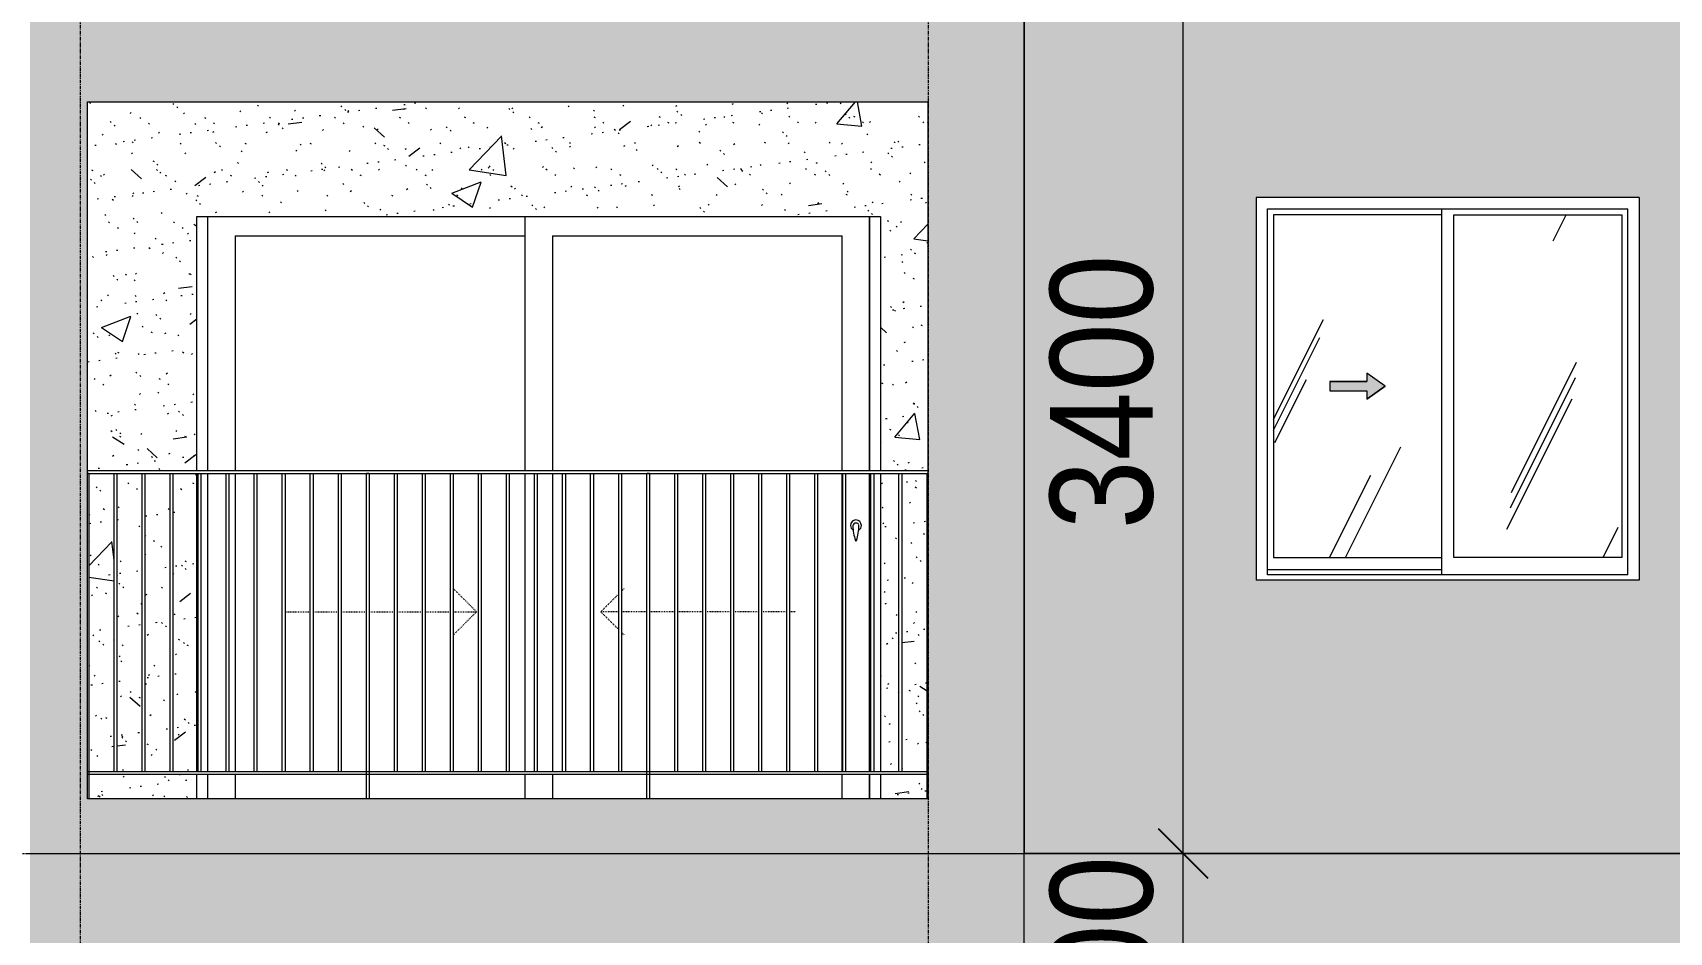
# Model space of a CAD drawing. Header units: millimetres. Extents: x 1240 to 198004, y -7796 to 35300.
# Drawn here: x 69762 to 75746, y 18911 to 22203 of the extents above; entities that cross this region are included whole.
import ezdxf

# ---------------------------------------------------------------- set-up
doc = ezdxf.new("R2010")
doc.units = ezdxf.units.MM
for name, pattern in [('1 NÉT CALL OUT', [6, 3, -3]), ('Centre', [31.75, 6.35, -4.7625, 15.875, -4.7625]), ('Dash', [6, 3, -3]), ('Grid Line', [22.225, 12.7, -3.175, 3.175, -3.175])]:
    doc.linetypes.add(name, pattern=pattern)
for name, color, linetype, lineweight in [('0-1', 7, 'Continuous', 5), ('A-ANNO-DIMS', 211, 'Continuous', 9), ('A-ANNO-DIMS-150', 211, 'Continuous', 9), ('A-DETL-GENF', 92, 'Continuous', 9), ('A-DETL-GENF-2', 92, '1 NÉT CALL OUT', 9), ('A-DOOR', 31, 'Continuous', 9), ('A-DOOR-FRAM', 31, 'Continuous', 9), ('A-DOOR-HDLN', 31, 'Dash', 18), ('A-FLOR-HRAL', 11, 'Continuous', 9), ('A-FLOR-LEVL-2', 51, 'Centre', 9), ('A-GLAZ', 151, 'Continuous', 9), ('A-GLAZ-3', 7, '1 NÉT CALL OUT', 9), ('A-WALL', 113, 'Continuous', 9), ('A-WALL-PATT-2', 9, 'Continuous', 9), ('A-WALL-PATT-3', 111, 'Continuous', 5), ('A-WALL-PATT-4', 111, 'Continuous', 9), ('I-WALL-1', 7, 'Continuous', 9), ('S-GRID-1', 1, 'Grid Line', 9)]:
    doc.layers.add(name, color=color, linetype=linetype, lineweight=lineweight)
doc.styles.add('UTM Avo', font='', dxfattribs={"width": 0.9, "height": 375})
doc.styles.get('UTM Avo').set_extended_font_data('UTM Avo')
doc.dimstyles.new('1_Dim_chi_tiet_2_5', dxfattribs={"dimscale": 304.8, "dimtxt": 374.737856, "dimasz": 0.590551, "dimexe": 0.492126, "dimexo": 0.0625, "dimgap": 0.049213, "dimtad": 1, "dimdec": 0, "dimrnd": 5, "dimzin": 0, "dimdsep": 46, "dimtxsty": 'UTM Avo', "dimblk1": 'OBLIQUE', "dimblk2": 'OBLIQUE', "dimsah": 1, "dimcen": 0.09, "dimdle": 0.492126, "dimazin": 0, "dimtfac": 1, "dimtdec": 4, "dimtix": 1, "dimtmove": 0, "dimatfit": 3, "dimfxl": 0.984252, "dimfxlon": 1, "dimtvp": 1, "dimtolj": 1, "dimtzin": 0, "dimarcsym": 2})
pattern_1 = [(63.435, (2168, 104.33), (-0.0014, 1524.001), [532.463, -2875.304]), (63.435, (644, 104.33), (-0.0014, 1524.001), [532.463, -2875.304]), (63.435, (2897.55, 398.8), (-0.0014, 1524.001), [532.463, -2875.304]), (63.435, (1373.55, 398.8), (-0.0014, 1524.001), [532.463, -2875.304]), (63.435, (2787.1, 294.83), (-0.0014, 1524.001), [532.463, -2875.304]), (63.435, (1263.1, 294.83), (-0.0014, 1524.001), [532.463, -2875.304]), (63.435, (2674.6, 890.1), (-0.0014, 1524.001), [258.802, -3148.965]), (63.435, (1150.6, 890.1), (-0.0014, 1524.001), [258.802, -3148.965]), (63.435, (2600.96, 797.95), (-0.0014, 1524.001), [532.463, -2875.304]), (63.435, (1076.96, 797.95), (-0.0014, 1524.001), [532.463, -2875.304]), (63.435, (2613.95, 864.1), (-0.0014, 1524.001), [532.463, -2875.304]), (63.435, (1089.95, 864.1), (-0.0014, 1524.001), [532.463, -2875.304]), (63.435, (1999.1, 573.94), (-0.0014, 1524.001), [532.463, -2875.304]), (63.435, (475.1, 573.94), (-0.0014, 1524.001), [532.463, -2875.304]), (63.435, (2012.1, 651.9), (-0.0014, 1524.001), [532.463, -2875.304]), (63.435, (488.1, 651.9), (-0.0014, 1524.001), [532.463, -2875.304]), (63.435, (2015.6, 708.1), (-0.0014, 1524.001), [532.463, -2875.304]), (63.435, (491.6, 708.1), (-0.0014, 1524.001), [532.463, -2875.304])]

# ---------------------------------------------------------------- blocks, each defined once
blk = doc.blocks.new('NCV_TKTC_TANG 6 - 8_rvt-3-TKCS_MẶT ĐỨNG NỘI KHU 1')
at = {"layer": 'A-WALL-PATT-2'}
h = blk.add_hatch(dxfattribs=at)
h.set_pattern_fill('FP_5', color=256, style=0, pattern_type=2)
h.set_pattern_definition([(50, (377.7, 0), (1093.104, -95.634), [114.3, -1257.3]), (355, (377.7, 0), (-211.457, 1146.341), [91.44, -1005.84]), (100.451, (468.8, -8), (881.656, 1050.7), [97.14, -1068.54]), (46.184, (377.7, 304.8), (1626.475, -252.257), [171.45, -1885.95]), (96.636, (513.3, 283.8), (1424.416, 1484.565), [145.71, -1602.81]), (351.184, (377.7, 304.8), (1424.43, 1484.55), [137.16, -1508.76]), (21, (530.1, 228.6), (909.686, -613.591), [114.3, -1257.3]), (326, (530.1, 228.6), (370.812, 1105.129), [91.44, -1005.84]), (71.451, (606, 177.5), (1280.503, 491.528), [97.14, -1068.54]), (37.5, (377.74, 0), (18.5313, 507.3303), [50.292, -943.356, 50.292, -970.788, -1009.65]), (37.5, (377.74, 0), (18.5313, 507.3303), [-2014.728, 50.292, -959.358]), (7.5, (377.74, 0), (400.9178, 601.0836), [50.292, -531.876, 50.292, -920.496, -384.81]), (7.5, (377.74, 0), (400.9178, 601.0836), [-1552.956, 50.292, -334.518]), (327.5, (37.9, 0), (813.5452, -34.3737), [50.292, -330.708, 50.292, -1138.428, -1577.34]), (327.5, (37.9, 0), (813.5452, -34.3737), [-1569.72, 50.292, -1527.048]), (317.5, (-114.5, 0), (888.7755, 152.56), [50.292, -445.008, 50.292, -739.14, -1120.14]), (317.5, (-114.5, 0), (888.7755, 152.56), [-1284.732, 50.292, -1069.848])])
h.paths.add_polyline_path([(70309.3, 19400), (70362.4, 19400), (70362.4, 19490), (69966.9, 19490), (69966.9, 19400), (69997.6, 19400)])
h.paths.add_polyline_path([(72861.9, 19400), (73031.9, 19400), (73031.9, 19490), (72861.9, 19490)])
h.paths.add_polyline_path([(70274.4, 19500), (70362.4, 19500), (70362.4, 20590), (70274.4, 20590), (70274.4, 19712.5)])
h.paths.add_polyline_path([(70171.9, 19500), (70264.4, 19500), (70264.4, 20590), (70171.9, 20590), (70171.9, 19610)])
h.paths.add_polyline_path([(70069.4, 19500), (70161.9, 19500), (70161.9, 20590), (70069.4, 20590), (70069.4, 19507.5)])
h.paths.add_polyline_path([(70059.4, 19500), (70059.4, 20590), (69966.9, 20590), (69966.9, 19500), (70014.7, 19500)])
h.paths.add_polyline_path([(73031.9, 19500), (73031.9, 20590), (72939.4, 20590), (72939.4, 19500)])
h.paths.add_polyline_path([(72929.4, 19500), (72929.4, 20590), (72861.9, 20590), (72861.9, 19500)])
h.paths.add_polyline_path([(72892.6, 20600), (73035.3, 20600), (73035.3, 21950), (69961.9, 21950), (69961.9, 20600), (70362.4, 20600), (70362.4, 21530), (72861.9, 21530), (72861.9, 20600)])
h = blk.add_hatch(dxfattribs=at)
h.set_pattern_fill('FP_4', color=256, style=0, pattern_type=2)
h.set_pattern_definition([(37.5, (377.74, 0), (-4.79953, 146.8239), [5.029, -110.795, 5.029, -124.511, -123.825]), (37.5, (377.74, 0), (-4.79953, 146.8239), [-245.364, 5.029, -118.796]), (7.5, (377.74, 0), (134.85743, 215.0472), [5.029, -57.455, 5.029, -99.365, -40.005]), (7.5, (377.74, 0), (134.85743, 215.0472), [-166.878, 5.029, -34.976]), (327.5, (284.02, 0), (237.29776, 0.4316), [5.029, -33.071, 5.029, -132.131, -179.07]), (327.5, (284.02, 0), (237.29776, 0.4316), [-175.26, 5.029, -174.041]), (317.5, (284.02, 0), (229.06706, 66.8792), [5.029, -14.021, 5.029, -84.887, -102.87]), (317.5, (284.02, 0), (229.06706, 66.8792), [-108.966, 5.029, -97.841])])
h.paths.add_polyline_path([(70309.3, 19400), (70362.4, 19400), (70362.4, 19490), (69966.9, 19490), (69966.9, 19400), (69997.6, 19400)])
h.paths.add_polyline_path([(72861.9, 19400), (73031.9, 19400), (73031.9, 19490), (72861.9, 19490)])
h.paths.add_polyline_path([(70274.4, 19500), (70362.4, 19500), (70362.4, 20590), (70274.4, 20590), (70274.4, 19712.5)])
h.paths.add_polyline_path([(70171.9, 19500), (70264.4, 19500), (70264.4, 20590), (70171.9, 20590), (70171.9, 19610)])
h.paths.add_polyline_path([(70069.4, 19500), (70161.9, 19500), (70161.9, 20590), (70069.4, 20590), (70069.4, 19507.5)])
h.paths.add_polyline_path([(70059.4, 19500), (70059.4, 20590), (69966.9, 20590), (69966.9, 19500), (70014.7, 19500)])
h.paths.add_polyline_path([(73031.9, 19500), (73031.9, 20590), (72939.4, 20590), (72939.4, 19500)])
h.paths.add_polyline_path([(72929.4, 19500), (72929.4, 20590), (72861.9, 20590), (72861.9, 19500)])
h.paths.add_polyline_path([(72892.6, 20600), (73035.3, 20600), (73035.3, 21950), (69961.9, 21950), (69961.9, 20600), (70362.4, 20600), (70362.4, 21530), (72861.9, 21530), (72861.9, 20600)])
at = {"layer": 'I-WALL-1'}
for p, q in [((70362.4, 20600), (70362.4, 21530)), ((70362.4, 21530), (72861.9, 21530)), ((72861.9, 21530), (72861.9, 20600)), ((70362.4, 19500), (70362.4, 20590)), ((72861.9, 20590), (72861.9, 19500)), ((70362.4, 19400), (70362.4, 19490)), ((72861.9, 19490), (72861.9, 19400))]:
    blk.add_line(p, q, dxfattribs=at)
blk = doc.blocks.new('1_FAMILY RVT - W01-WxH 1400x1400xmm-V215-TKCS_MẶT ĐỨNG NỘI KHU 1')
at = {"layer": 'A-DETL-GENF-2'}
blk.add_hatch(color=256, dxfattribs=at).paths.add_polyline_path([(74639.8, 20862.1), (74707.5, 20909.5), (74639.8, 20957), (74639.8, 20926.5), (74504.3, 20926.5), (74504.3, 20892.6), (74639.8, 20892.6)])
at = {"layer": 'A-GLAZ'}
h = blk.add_hatch(dxfattribs=at)
h.set_pattern_fill('FP_2', color=256, style=0, pattern_type=2)
h.set_pattern_definition(pattern_1)
h.paths.add_polyline_path([(74298.8, 20282.6), (74913.1, 20282.6), (74913.1, 21536.5), (74298.8, 21536.5), (74298.8, 20892.6)])
h.paths.add_polyline_path([(74639.8, 20862.1), (74639.8, 20892.6), (74504.3, 20892.6), (74504.3, 20926.5), (74639.8, 20926.5), (74639.8, 20957), (74707.5, 20909.5), (74683.4, 20892.6)])
h = blk.add_hatch(dxfattribs=at)
h.set_pattern_fill('FP_2', color=256, style=0, pattern_type=2)
h.set_pattern_definition(pattern_1)
h.paths.add_polyline_path([(74957.5, 20282.6), (75571.8, 20282.6), (75571.8, 21536.5), (74957.5, 21536.5), (74957.5, 21160.1)])
at = {"layer": 'A-DETL-GENF'}
for p, q in [((74639.8, 20957), (74639.8, 20926.5)), ((74707.5, 20909.5), (74639.8, 20957)), ((74707.5, 20909.5), (74639.8, 20957)), ((74639.8, 20957), (74639.8, 20926.5)), ((74504.3, 20926.5), (74504.3, 20892.6)), ((74504.3, 20926.5), (74639.8, 20926.5)), ((74639.8, 20926.5), (74504.3, 20926.5)), ((74504.3, 20926.5), (74504.3, 20892.6)), ((74504.3, 20892.6), (74639.8, 20892.6)), ((74504.3, 20892.6), (74639.8, 20892.6)), ((74707.5, 20909.5), (74639.8, 20862.1)), ((74639.8, 20862.1), (74707.5, 20909.5)), ((74639.8, 20892.6), (74639.8, 20862.1)), ((74639.8, 20892.6), (74639.8, 20862.1))]:
    blk.add_line(p, q, dxfattribs=at)
at = {"layer": 'A-GLAZ'}
for p, q in [((75635.3, 21600), (74235.3, 21600)), ((74235.3, 21600), (74235.3, 20200)), ((74276.2, 21559.1), (75594.4, 21559.1)), ((74276.2, 20219), (74276.2, 21559.1)), ((74913.1, 21559.1), (74913.1, 20219)), ((75594.4, 20219), (75594.4, 21559.1)), ((75635.3, 21600), (75635.3, 20200)), ((74298.8, 21536.5), (74298.8, 20282.6)), ((74913.1, 21536.5), (74298.8, 21536.5)), ((74957.5, 20282.6), (74957.5, 21536.5)), ((74957.5, 21536.5), (75571.8, 21536.5)), ((75571.8, 21536.5), (75571.8, 20282.6)), ((74913.1, 20238.1), (74276.2, 20238.1)), ((74913.1, 20238.1), (74276.2, 20238.1)), ((74298.8, 20282.6), (74913.1, 20282.6)), ((75571.8, 20282.6), (74957.5, 20282.6)), ((75635.3, 20200), (74235.3, 20200)), ((75594.4, 20219), (74276.2, 20219))]:
    blk.add_line(p, q, dxfattribs=at)
blk = doc.blocks.new('Railing - 10mm-1251313-TKCS_MẶT ĐỨNG NỘI KHU 1')
at = {"layer": 'A-FLOR-HRAL'}
for p, q in [((61811, 5900), (61811, 6990)), ((61821, 6990), (61821, 5900))]:
    blk.add_line(p, q, dxfattribs=at)
blk = doc.blocks.new('Railing - 50 x 10mm-1251315-TKCS_MẶT ĐỨNG NỘI KHU 1')
at = {"layer": 'A-FLOR-HRAL'}
for p, q in [((62758.1, 6990), (62748.1, 6990)), ((62748.1, 5800), (62748.1, 6990)), ((62758.1, 6990), (62758.1, 5800))]:
    blk.add_line(p, q, dxfattribs=at)
blk = doc.blocks.new('Railing - 50 x 10mm-1251311-TKCS_MẶT ĐỨNG NỘI KHU 1')
at = {"layer": 'A-FLOR-HRAL'}
for q in [(61711.9, 6990), (61716.9, 5800)]:
    blk.add_line((61716.9, 6990), q, dxfattribs=at)
blk = doc.blocks.new('Railing - 50 x 10mm-V184-TKCS_MẶT ĐỨNG NỘI KHU 1')
at = {"layer": 'A-FLOR-HRAL'}
for p in [(73035.3, 17190), (73031.9, 15999.8)]:
    blk.add_line(p, (73031.9, 17190), dxfattribs=at)
blk = doc.blocks.new('Railing - Railing-3822707-TKCS_MẶT ĐỨNG NỘI KHU 1')
at = {"layer": 'A-FLOR-HRAL'}
for p, q in [((69961.9, 19500), (73035.3, 19500)), ((69961.9, 19490), (73035.3, 19490))]:
    blk.add_line(p, q, dxfattribs=at)
for name, p in [('Railing - 50 x 10mm-1251311-TKCS_MẶT ĐỨNG NỘI KHU 1', (8250, 13600)), ('Railing - 10mm-1251313-TKCS_MẶT ĐỨNG NỘI KHU 1', (8248.4, 13600)), ('Railing - 10mm-1251313-TKCS_MẶT ĐỨNG NỘI KHU 1', (8350.9, 13600)), ('Railing - 10mm-1251313-TKCS_MẶT ĐỨNG NỘI KHU 1', (8453.4, 13600)), ('Railing - 10mm-1251313-TKCS_MẶT ĐỨNG NỘI KHU 1', (8555.9, 13600)), ('Railing - 10mm-1251313-TKCS_MẶT ĐỨNG NỘI KHU 1', (8658.4, 13600)), ('Railing - 10mm-1251313-TKCS_MẶT ĐỨNG NỘI KHU 1', (8760.9, 13600)), ('Railing - 10mm-1251313-TKCS_MẶT ĐỨNG NỘI KHU 1', (8863.4, 13600)), ('Railing - 10mm-1251313-TKCS_MẶT ĐỨNG NỘI KHU 1', (8965.9, 13600)), ('Railing - 10mm-1251313-TKCS_MẶT ĐỨNG NỘI KHU 1', (9068.4, 13600)), ('Railing - 50 x 10mm-1251315-TKCS_MẶT ĐỨNG NỘI KHU 1', (8233.9, 13600)), ('Railing - 10mm-1251313-TKCS_MẶT ĐỨNG NỘI KHU 1', (9273.4, 13600)), ('Railing - 10mm-1251313-TKCS_MẶT ĐỨNG NỘI KHU 1', (9375.9, 13600)), ('Railing - 10mm-1251313-TKCS_MẶT ĐỨNG NỘI KHU 1', (9478.4, 13600)), ('Railing - 10mm-1251313-TKCS_MẶT ĐỨNG NỘI KHU 1', (9580.9, 13600)), ('Railing - 10mm-1251313-TKCS_MẶT ĐỨNG NỘI KHU 1', (9683.4, 13600)), ('Railing - 10mm-1251313-TKCS_MẶT ĐỨNG NỘI KHU 1', (9785.9, 13600)), ('Railing - 10mm-1251313-TKCS_MẶT ĐỨNG NỘI KHU 1', (9888.4, 13600)), ('Railing - 10mm-1251313-TKCS_MẶT ĐỨNG NỘI KHU 1', (9990.9, 13600)), ('Railing - 10mm-1251313-TKCS_MẶT ĐỨNG NỘI KHU 1', (10093.4, 13600)), ('Railing - 50 x 10mm-1251315-TKCS_MẶT ĐỨNG NỘI KHU 1', (9258.8, 13600)), ('Railing - 10mm-1251313-TKCS_MẶT ĐỨNG NỘI KHU 1', (10298.4, 13600)), ('Railing - 10mm-1251313-TKCS_MẶT ĐỨNG NỘI KHU 1', (10400.9, 13600)), ('Railing - 10mm-1251313-TKCS_MẶT ĐỨNG NỘI KHU 1', (10503.3, 13600)), ('Railing - 10mm-1251313-TKCS_MẶT ĐỨNG NỘI KHU 1', (10605.8, 13600)), ('Railing - 10mm-1251313-TKCS_MẶT ĐỨNG NỘI KHU 1', (10708.3, 13600)), ('Railing - 10mm-1251313-TKCS_MẶT ĐỨNG NỘI KHU 1', (10810.8, 13600)), ('Railing - 10mm-1251313-TKCS_MẶT ĐỨNG NỘI KHU 1', (10913.3, 13600)), ('Railing - 10mm-1251313-TKCS_MẶT ĐỨNG NỘI KHU 1', (11015.8, 13600)), ('Railing - 10mm-1251313-TKCS_MẶT ĐỨNG NỘI KHU 1', (11118.3, 13600)), ('Railing - 50 x 10mm-V184-TKCS_MẶT ĐỨNG NỘI KHU 1', (0, 3400))]:
    blk.add_blockref(name, p)
blk = doc.blocks.new('Top Rail Type - Top Rail_Internal_-3822708-TKCS_MẶT ĐỨNG NỘI KHU 1')
at = {"layer": 'A-FLOR-HRAL'}
for p, q in [((73035.3, 20600), (69961.9, 20600)), ((69961.9, 20590), (73035.3, 20590))]:
    blk.add_line(p, q, dxfattribs=at)
blk = doc.blocks.new('DEG_02-DEG_03 - DEG_02-2500x2400mm-CỬA ĐI 02 CÁNH TRƯỢT-V231-TKCS_MẶT ĐỨNG NỘI KHU 1')
at = {"layer": 'A-DOOR'}
for p, q in [((71561.9, 20600), (71561.9, 21530)), ((72821.9, 21530), (72821.9, 20600)), ((70501.9, 21460), (70501.9, 20600)), ((70501.9, 21460), (71561.9, 21460)), ((71661.9, 21460), (71661.9, 20600)), ((71661.9, 21460), (72721.9, 21460)), ((72721.9, 20600), (72721.9, 21460)), ((70501.9, 20590), (70501.9, 19500)), ((71561.9, 19500), (71561.9, 20590)), ((71661.9, 20590), (71661.9, 19500)), ((72721.9, 19500), (72721.9, 20590)), ((72821.9, 20590), (72821.9, 19500)), ((70501.9, 19490), (70501.9, 19400)), ((71561.9, 19400), (71561.9, 19490)), ((71661.9, 19490), (71661.9, 19400)), ((72721.9, 19400), (72721.9, 19490)), ((72821.9, 19490), (72821.9, 19400))]:
    blk.add_line(p, q, dxfattribs=at)
at = {"layer": 'A-DOOR', "flags": 128}
blk.add_lwpolyline([(72773.4, 20408.7), (72773.4, 20408.7), (72773.4, 20408.7), (72773.4, 20408.7), (72773.4, 20408.7), (72773.3, 20408.7), (72773.3, 20408.7), (72773.3, 20408.7), (72773.3, 20408.7), (72773.3, 20408.7), (72773.2, 20408.7), (72773.2, 20408.7), (72773.2, 20408.7), (72773.2, 20408.7), (72773.1, 20408.7), (72773.1, 20408.7), (72773.1, 20408.7), (72773, 20408.7), (72773, 20408.7), (72772.9, 20408.7), (72772.9, 20408.7), (72772.8, 20408.7), (72772.8, 20408.7), (72772.7, 20408.7), (72772.7, 20408.7), (72772.6, 20408.7), (72772.6, 20408.7), (72772.5, 20408.7), (72772.5, 20408.7), (72772.4, 20408.7), (72772.4, 20408.7), (72772.3, 20408.7), (72772.3, 20408.7), (72772.2, 20408.7), (72772.1, 20408.7), (72772.1, 20408.7), (72772, 20408.7), (72772, 20408.7), (72771.9, 20408.7), (72771.8, 20408.7), (72771.8, 20408.7), (72771.7, 20408.7), (72771.7, 20408.7), (72771.6, 20408.7), (72771.5, 20408.7), (72771.5, 20408.7), (72771.4, 20408.7), (72771.4, 20408.7), (72771.3, 20408.7), (72771.3, 20408.7), (72771.2, 20408.7), (72771.2, 20408.7), (72771.1, 20408.7), (72771.1, 20408.7), (72771, 20408.7), (72771, 20408.7), (72770.9, 20408.7), (72770.9, 20408.7), (72770.8, 20408.7), (72770.8, 20408.7), (72770.7, 20408.7), (72770.7, 20408.7), (72770.7, 20408.7), (72770.6, 20408.7), (72770.6, 20408.7), (72770.6, 20408.7), (72770.5, 20408.7), (72770.5, 20408.7), (72770.5, 20408.7), (72770.5, 20408.7), (72770.5, 20408.7), (72770.4, 20408.7), (72770.4, 20408.7), (72770.4, 20408.7), (72770.4, 20408.7), (72770.4, 20408.7), (72770.4, 20408.7)], dxfattribs=at)
at = {"layer": 'A-DOOR'}
for centre, radius, start, end in [((72771.9, 20400), 20, 0, 180), ((72770.4, 20399.2), 9.45, 90, 180), ((72773.4, 20399.2), 9.45, 23.00976, 90), ((72771.9, 20400), 20, 180, 240), ((72925.7, 20399.2), 164.8, 180, 199.13397), ((72772.3, 20346), 2.34, 199.13397, 261.03098), ((72771.5, 20346), 2.34, 278.96902, 340.86603), ((72618.1, 20399.2), 164.8, 340.86603, 0), ((72771.9, 20400), 20, 300, 0), ((72773.4, 20399.2), 9.45, 0, 15)]:
    blk.add_arc(centre, radius, start, end, dxfattribs=at)
at = {"layer": 'A-DOOR-FRAM'}
for p, q in [((70401.9, 20600), (70401.9, 21530)), ((72821.9, 20600), (72821.9, 21530)), ((70401.9, 19500), (70401.9, 20590)), ((72821.9, 19500), (72821.9, 20590)), ((70401.9, 19400), (70401.9, 19490)), ((72821.9, 19400), (72821.9, 19490))]:
    blk.add_line(p, q, dxfattribs=at)
at = {"layer": 'A-DOOR-HDLN'}
for p, q in [((71384.6, 20084.2), (71299.8, 20169.1)), ((71914.4, 20159.5), (71924, 20169.1)), ((71839.1, 20084.2), (71904.4, 20149.5)), ((70684.4, 20084.2), (70776.9, 20084.2)), ((70786.9, 20084.2), (70879.4, 20084.2)), ((70889.4, 20084.2), (70981.9, 20084.2)), ((70991.9, 20084.2), (71084.4, 20084.2)), ((71094.4, 20084.2), (71186.9, 20084.2)), ((71196.9, 20084.2), (71289.4, 20084.2)), ((71299.4, 20084.2), (71384.6, 20084.2)), ((71384.6, 20084.2), (71299.8, 19999.4)), ((71839.1, 20084.2), (71904.4, 20019)), ((71904.4, 20084.2), (71839.1, 20084.2)), ((72006.9, 20084.2), (71914.4, 20084.2)), ((72109.4, 20084.2), (72016.9, 20084.2)), ((72211.9, 20084.2), (72119.4, 20084.2)), ((72314.4, 20084.2), (72221.9, 20084.2)), ((72416.9, 20084.2), (72324.4, 20084.2)), ((72519.4, 20084.2), (72426.9, 20084.2)), ((72549.1, 20084.2), (72529.4, 20084.2)), ((71914.4, 20009), (71924, 19999.4))]:
    blk.add_line(p, q, dxfattribs=at)
blk = doc.blocks.new('DIMBLOCK49-TKCS_MẶT ĐỨNG NỘI KHU 1')
at = {"layer": 'A-ANNO-DIMS-150', "lineweight": 25}
for p, q in [((73968.4, 19200), (73878.4, 19290)), ((73968.4, 19200), (74058.4, 19110)), ((73968.4, 18200), (73878.4, 18290)), ((73968.4, 18200), (74058.4, 18110))]:
    blk.add_line(p, q, dxfattribs=at)
at = {"layer": 'A-ANNO-DIMS-150'}
for p, q in [((73668.4, 19200), (74118.4, 19200)), ((73968.4, 19200), (73668.4, 19200)), ((73968.4, 18200), (73968.4, 19200)), ((74268.4, 18200), (73818.4, 18200)), ((73968.4, 18200), (74268.4, 18200))]:
    blk.add_line(p, q, dxfattribs=at)
at = {"layer": 'A-ANNO-DIMS-150', "color": 0, "insert": (73481.2, 18186.5), "char_height": 375, "width": 1232.471, "attachment_point": 1, "rotation": 90, "line_spacing_factor": 1.110334, "style": 'UTM Avo'}
blk.add_mtext('1000', dxfattribs=at)
blk = doc.blocks.new('_Oblique')
at = {"color": 0, "linetype": 'ByBlock', "lineweight": -2}
blk.add_line((-0.5, -0.5), (0.5, 0.5), dxfattribs=at)
blk = doc.blocks.new('DIMBLOCK50-TKCS_MẶT ĐỨNG NỘI KHU 1')
at = {"layer": 'A-ANNO-DIMS-150', "lineweight": 25}
for p, q in [((73968.4, 22600), (73878.4, 22690)), ((73968.4, 22600), (74058.4, 22510)), ((73968.4, 19200), (73878.4, 19290)), ((73968.4, 19200), (74058.4, 19110))]:
    blk.add_line(p, q, dxfattribs=at)
at = {"layer": 'A-ANNO-DIMS-150'}
for p, q in [((73668.4, 22600), (74118.4, 22600)), ((73968.4, 22600), (73668.4, 22600)), ((73968.4, 19200), (73968.4, 22600)), ((73668.4, 19200), (74118.4, 19200)), ((73968.4, 19200), (73668.4, 19200))]:
    blk.add_line(p, q, dxfattribs=at)
at = {"layer": 'A-ANNO-DIMS-150', "color": 0, "insert": (73481.2, 20386.5), "char_height": 375, "width": 1232.471, "attachment_point": 1, "rotation": 90, "line_spacing_factor": 1.110334, "style": 'UTM Avo'}
blk.add_mtext('3400', dxfattribs=at)

msp = doc.modelspace()

# ---------------------------------------------------------------- hatches: boundary and pattern name
at = {"layer": 'A-WALL-PATT-3'}
for points in [[(69761.9, 19200), (69761.9, 22600), (69751.9, 22600), (69751.9, 19200)], [(69751.9, 15800), (69761.9, 15800), (69761.9, 19200), (69751.9, 19200), (69751.9, 16315.9)]]:
    msp.add_hatch(color=256, dxfattribs=at).paths.add_polyline_path(points)
h = msp.add_hatch(color=256, dxfattribs=at)
h.paths.add_polyline_path([(72246.8, 19200), (73386.9, 19200), (73386.9, 22600), (69761.9, 22600), (69761.9, 19200), (70955.1, 19200)])
h.paths.add_polyline_path([(70309.3, 19400), (69961.9, 19400), (69961.9, 21950), (73035.3, 21950), (73035.3, 19400), (70955.1, 19400)])
h = msp.add_hatch(color=256, dxfattribs=at)
h.paths.add_polyline_path([(69761.9, 15800), (73386.9, 15800), (73386.9, 19200), (69761.9, 19200), (69761.9, 16315.9)])
h.paths.add_polyline_path([(72246.8, 16000), (69961.9, 16000), (69961.9, 18550), (73035.3, 18550), (73035.3, 16000)])
at = {"layer": 'A-WALL-PATT-4'}
h = msp.add_hatch(color=256, dxfattribs=at)
h.paths.add_polyline_path([(73386.9, 19200), (76546.9, 19200), (76546.9, 22600), (73386.9, 22600), (73386.9, 20088.5)])
h.paths.add_polyline_path([(74276.2, 20200), (74235.3, 20200), (74235.3, 21600), (75635.3, 21600), (75635.3, 20200), (74830.1, 20200)])
h = msp.add_hatch(color=256, dxfattribs=at)
h.paths.add_polyline_path([(73538.5, 15800), (76546.9, 15800), (76546.9, 19200), (73386.9, 19200), (73386.9, 15800)])
h.paths.add_polyline_path([(75635.3, 16800), (74235.3, 16800), (74235.3, 18200), (75635.3, 18200), (75635.3, 16819.1)])

# ---------------------------------------------------------------- linework, layer by layer
at = {"layer": 'A-FLOR-LEVL-2'}
msp.add_line((1240.2, 19200), (91585, 19200), dxfattribs=at)
at = {"layer": 'A-WALL'}
for p, q in [((73386.9, 15800), (73386.9, 29400)), ((73386.9, 29400), (73386.9, 19200)), ((69961.9, 19400), (69961.9, 21950)), ((69961.9, 21950), (73035.3, 21950)), ((73035.3, 21950), (73035.3, 19400)), ((73035.3, 19400), (69961.9, 19400)), ((69751.9, 19200), (73386.9, 19200)), ((76546.9, 19200), (73386.9, 19200)), ((73386.9, 19200), (76546.9, 19200)), ((73386.9, 5600), (73386.9, 19200))]:
    msp.add_line(p, q, dxfattribs=at)
at = {"layer": 'S-GRID-1'}
for p, q in [((69936.9, -2695.9), (69936.9, 30542.5)), ((73036.9, -2695.9), (73036.9, 30542.5))]:
    msp.add_line(p, q, dxfattribs=at)

# ---------------------------------------------------------------- block references
at = {"layer": '0-1'}
msp.add_blockref('NCV_TKTC_TANG 6 - 8_rvt-3-TKCS_MẶT ĐỨNG NỘI KHU 1', (0, 0), dxfattribs=at)
at = {"layer": 'A-DOOR'}
msp.add_blockref('DEG_02-DEG_03 - DEG_02-2500x2400mm-CỬA ĐI 02 CÁNH TRƯỢT-V231-TKCS_MẶT ĐỨNG NỘI KHU 1', (0, 0), dxfattribs=at)
at = {"layer": 'A-FLOR-HRAL'}
for name in ['Top Rail Type - Top Rail_Internal_-3822708-TKCS_MẶT ĐỨNG NỘI KHU 1', 'Railing - Railing-3822707-TKCS_MẶT ĐỨNG NỘI KHU 1']:
    msp.add_blockref(name, (0, 0), dxfattribs=at)
at = {"layer": 'A-GLAZ-3'}
msp.add_blockref('1_FAMILY RVT - W01-WxH 1400x1400xmm-V215-TKCS_MẶT ĐỨNG NỘI KHU 1', (0, 0), dxfattribs=at)

# ---------------------------------------------------------------- dimensions: what is measured, and where the dimension line sits
at = {"layer": 'A-ANNO-DIMS'}
for base, p1, p2, override, picture, middle in [((73968.4, 22600), (73668.4, 19200), (73668.4, 22600), {"dimpost": '<>', "dimfxl": 3400}, 'DIMBLOCK50-TKCS_MẶT ĐỨNG NỘI KHU 1', (73759.3, 20900)), ((73968.4, 19200), (74268.4, 18200), (73668.4, 19200), {"dimpost": '<>', "dimfxl": 1166.190379}, 'DIMBLOCK49-TKCS_MẶT ĐỨNG NỘI KHU 1', (73759.3, 18700))]:
    dim = msp.add_linear_dim(base=base, p1=p1, p2=p2, angle=90, dimstyle='1_Dim_chi_tiet_2_5', override=override, dxfattribs=at)
    dim.commit()
    dim.dimension.update_dxf_attribs({"geometry": picture, "text_midpoint": middle})

doc.saveas('drawing.dxf')
